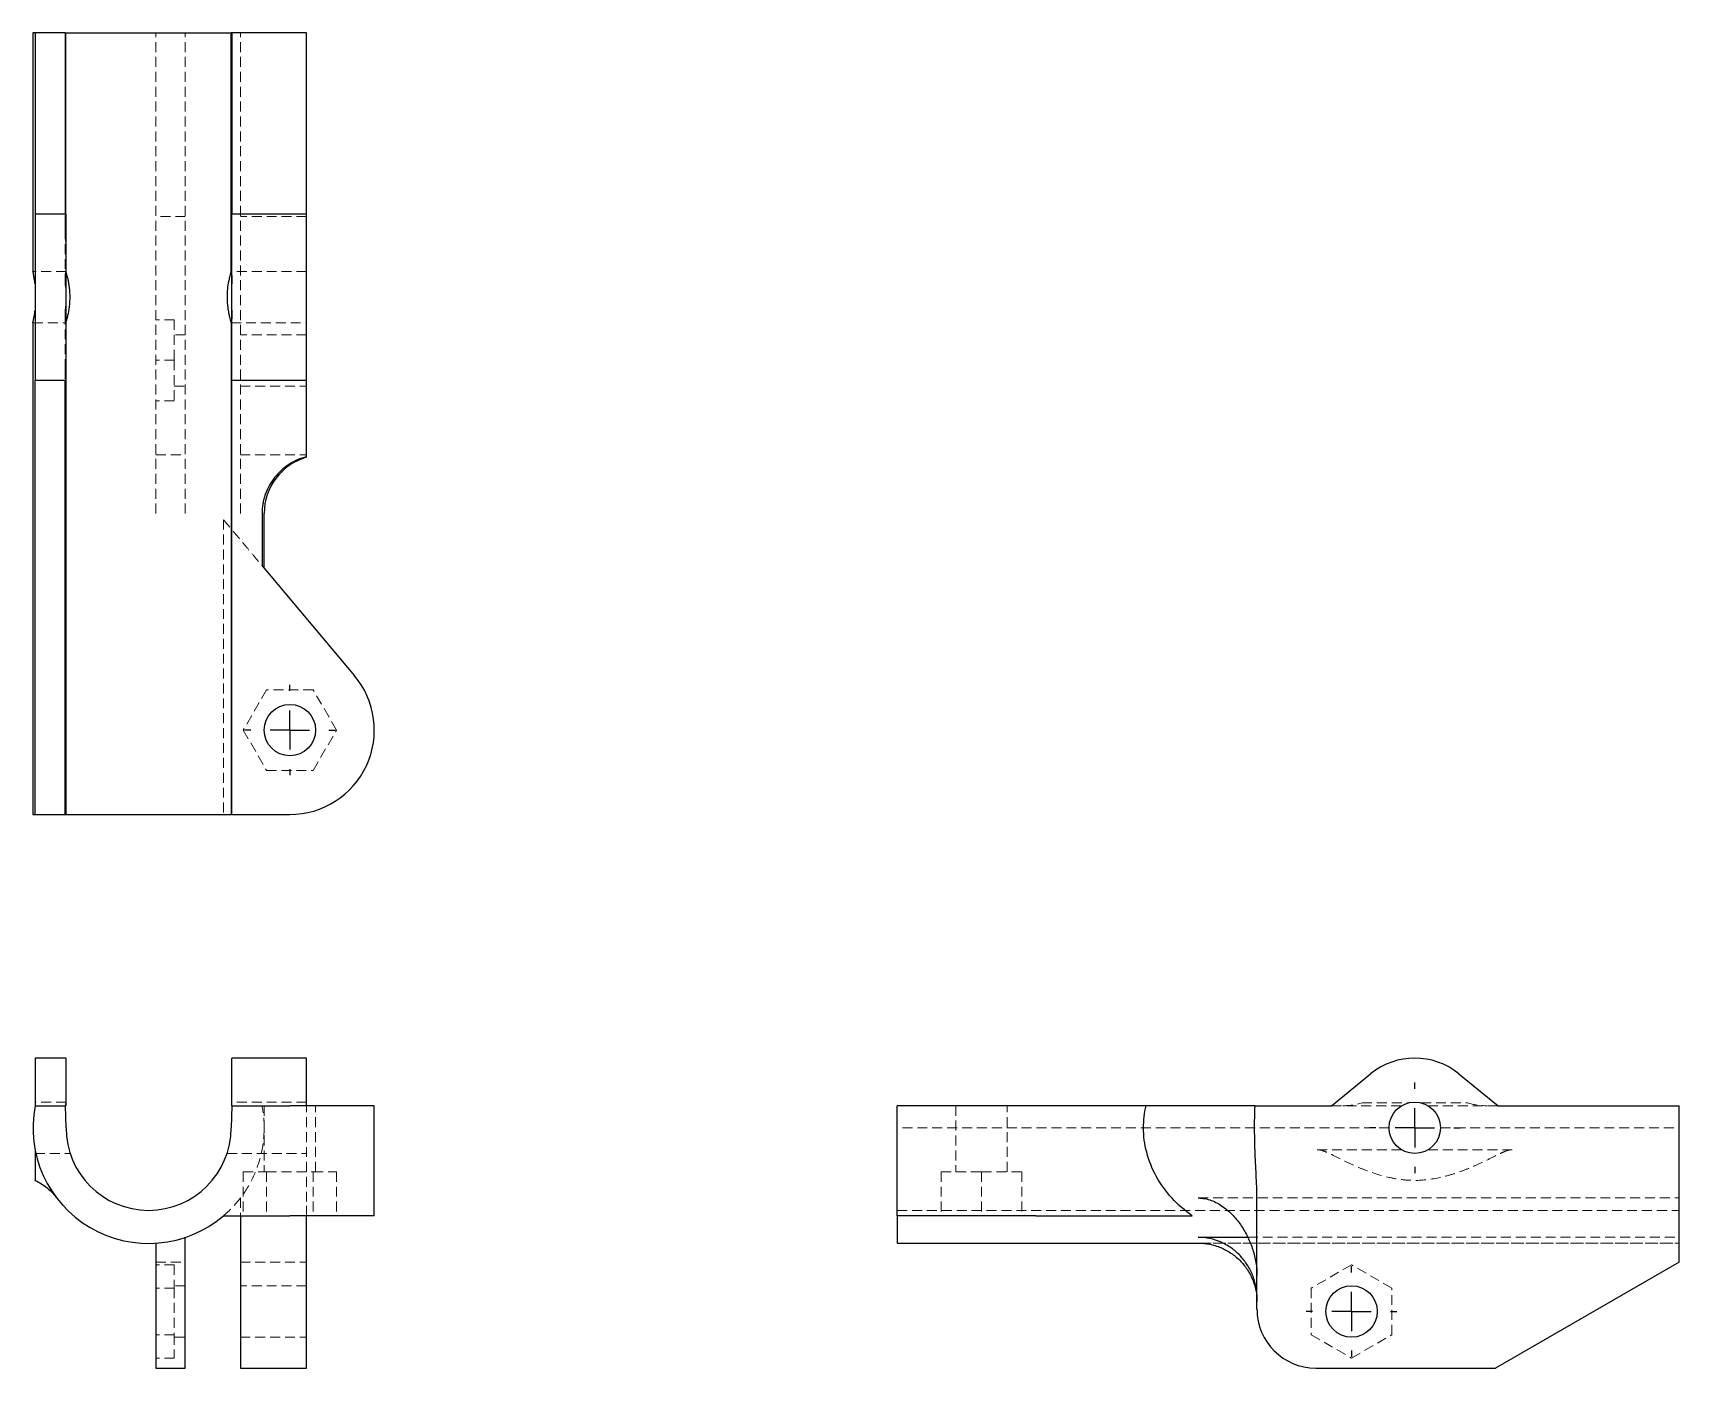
# Model space of a CAD drawing. Header units: millimetres. Extents: x 62 to 273, y 37 to 208.
import ezdxf

# ---------------------------------------------------------------- set-up
doc = ezdxf.new("R2010")
doc.units = ezdxf.units.MM
doc.linetypes.add('HIDDEN', pattern=[1.905, 1.27, -0.635])
doc.layers.add('10', color=7, linetype='Continuous')

# ---------------------------------------------------------------- blocks, each defined once
blk = doc.blocks.new('SW_CENTERMARKSYMBOL_0')
at = {"layer": '10', "color": 0}
for p, q in [((0, 5), (0, 5.79)), ((0, 0), (0, 2.5)), ((-5, 0), (-5.79, 0)), ((0, 0), (-2.5, 0)), ((0, 0), (0, -2.5)), ((0, 0), (2.5, 0)), ((5, 0), (5.79, 0)), ((0, -5), (0, -5.79))]:
    blk.add_line(p, q, dxfattribs=at)
blk = doc.blocks.new('SW_CENTERMARKSYMBOL_1')
at = {"layer": '10', "color": 0}
for p, q in [((0, 5), (0, 5.79)), ((0, 0), (0, 2.5)), ((-5, 0), (-5.79, 0)), ((0, 0), (-2.5, 0)), ((0, 0), (0, -2.5)), ((0, 0), (2.5, 0)), ((5, 0), (5.79, 0)), ((0, -5), (0, -5.79))]:
    blk.add_line(p, q, dxfattribs=at)
blk = doc.blocks.new('SW_CENTERMARKSYMBOL_2')
at = {"layer": '10', "color": 0}
for p, q in [((0, 5), (0, 5.79)), ((0, 0), (0, 2.5)), ((-5, 0), (-5.79, 0)), ((0, 0), (-2.5, 0)), ((0, 0), (0, -2.5)), ((0, 0), (2.5, 0)), ((5, 0), (5.79, 0)), ((0, -5), (0, -5.79))]:
    blk.add_line(p, q, dxfattribs=at)

msp = doc.modelspace()

# ---------------------------------------------------------------- linework, layer by layer
at = {"color": 7, "linetype": 'Continuous', "lineweight": 25}
for p, q in [((62.47, 208), (62.47, 177.49)), ((62.74, 208), (62.47, 208)), ((62.74, 208), (62.74, 184.85)), ((66.59, 208), (62.74, 208)), ((66.59, 208), (66.59, 184.85)), ((66.59, 208), (66.69, 208)), ((66.69, 184.85), (66.69, 208)), ((66.69, 208), (87.82, 208)), ((87.82, 177.49), (87.82, 208)), ((87.92, 208), (87.82, 208)), ((87.92, 208), (87.92, 184.85)), ((97.45, 208), (87.92, 208)), ((97.45, 184.85), (97.45, 208)), ((62.74, 184.85), (66.59, 184.85)), ((62.74, 184.85), (62.74, 179.85)), ((66.59, 184.85), (66.69, 184.85)), ((66.69, 184.85), (66.69, 179.85)), ((87.92, 184.85), (97.45, 184.85)), ((87.92, 179.85), (87.92, 184.85)), ((97.45, 179.85), (97.45, 184.85)), ((62.74, 179.85), (62.74, 168.55)), ((66.69, 179.85), (66.69, 168.55)), ((87.92, 168.55), (87.92, 179.85)), ((97.45, 168.55), (97.45, 179.85)), ((62.47, 170.91), (62.47, 108)), ((87.82, 170.91), (87.82, 108)), ((62.74, 168.55), (62.74, 163.55)), ((66.69, 168.55), (66.69, 163.55)), ((87.92, 163.55), (87.92, 168.55)), ((97.45, 163.55), (97.45, 168.55)), ((62.74, 163.55), (66.59, 163.55)), ((62.74, 108), (62.74, 163.55)), ((66.59, 163.55), (66.69, 163.55)), ((66.59, 108), (66.59, 163.55)), ((66.69, 163.55), (66.69, 108)), ((87.92, 163.55), (97.45, 163.55)), ((87.92, 108), (87.92, 163.55)), ((97.45, 153.77), (97.45, 163.55)), ((91.77, 146.5), (91.77, 139.83)), ((92.04, 139.51), (92.04, 146.5)), ((91.77, 139.83), (103.6, 125.74)), ((62.47, 108), (62.74, 108)), ((62.74, 108), (66.59, 108)), ((66.59, 108), (66.69, 108)), ((66.69, 108), (87.82, 108)), ((87.92, 108), (87.82, 108)), ((87.92, 108), (95.33, 108)), ((66.69, 76.83), (62.74, 76.83)), ((62.74, 76.83), (62.74, 74.82)), ((66.69, 76.83), (66.69, 74.82)), ((97.45, 76.83), (87.92, 76.83)), ((87.92, 74.82), (87.92, 76.83)), ((97.45, 74.82), (97.45, 76.83)), ((62.74, 74.82), (62.74, 70.73)), ((66.69, 74.82), (66.69, 70.73)), ((87.92, 70.73), (87.92, 74.82)), ((97.45, 70.73), (97.45, 74.82)), ((228.55, 70.73), (233.55, 74.82)), ((244.85, 74.82), (249.85, 70.73)), ((62.74, 70.73), (66.59, 70.73)), ((66.59, 70.73), (66.69, 67.91)), ((66.59, 70.73), (66.69, 70.73)), ((87.92, 70.73), (87.82, 67.91)), ((87.92, 70.73), (95.33, 70.73)), ((106.13, 70.73), (95.33, 70.73)), ((106.13, 56.65), (106.13, 70.73)), ((173, 56.65), (173, 70.73)), ((190.74, 70.73), (173, 70.73)), ((204.83, 70.73), (190.74, 70.73)), ((211.5, 70.73), (204.83, 70.73)), ((218.77, 70.73), (228.55, 70.73)), ((249.85, 70.73), (273, 70.73)), ((273, 50.72), (273, 70.73)), ((219.01, 44.68), (219.01, 58.46)), ((86.83, 56.65), (95.33, 56.65)), ((106.13, 56.65), (95.33, 56.65)), ((97.45, 44.68), (97.45, 56.65)), ((190.74, 56.65), (173, 56.65)), ((173, 56.65), (173, 53.13)), ((190.74, 56.65), (210.72, 56.65)), ((173, 53.13), (211.87, 53.13)), ((211.5, 53.9), (217.84, 53.9)), ((273, 50.72), (249.53, 37.17)), ((89, 48.96), (89, 44.68)), ((78.2, 45.64), (78.2, 44.68)), ((78.2, 44.68), (78.2, 37.17)), ((81.96, 44.68), (81.96, 46.12)), ((81.96, 37.17), (81.96, 44.68)), ((89, 44.68), (89, 37.17)), ((97.45, 37.17), (97.45, 44.68)), ((78.2, 37.17), (81.96, 37.17)), ((89, 37.17), (97.45, 37.17)), ((226.53, 37.17), (249.53, 37.17))]:
    msp.add_line(p, q, dxfattribs=at)
at = {"color": 7, "linetype": 'HIDDEN', "lineweight": 18}
for p, q in [((78.2, 146.5), (78.2, 208)), ((81.96, 146.5), (81.96, 208)), ((89, 146.5), (89, 208)), ((66.59, 183.41), (66.59, 184.85)), ((66.59, 175.89), (66.59, 183.41)), ((81.96, 184.53), (78.2, 184.53)), ((97.45, 184.53), (89, 184.53)), ((66.69, 177.49), (62.47, 177.49)), ((97.45, 177.49), (87.82, 177.49)), ((62.47, 170.91), (66.69, 170.91)), ((66.59, 164.99), (66.59, 172.51)), ((80.55, 171.27), (78.2, 171.27)), ((80.55, 171.27), (80.55, 166.11)), ((87.82, 170.91), (97.45, 170.91)), ((81.96, 169.39), (80.55, 169.39)), ((97.45, 169.39), (89, 169.39)), ((66.59, 164.99), (66.59, 163.55)), ((80.55, 166.11), (78.2, 166.11)), ((80.55, 166.11), (80.55, 160.94)), ((80.55, 162.82), (81.96, 162.82)), ((89, 162.82), (97.45, 162.82)), ((80.55, 160.94), (78.2, 160.94)), ((78.2, 154.01), (81.96, 154.01)), ((89, 154.01), (97.45, 154.01)), ((86.83, 145.72), (86.83, 108)), ((92.35, 123.96), (89.37, 118.8)), ((98.31, 123.96), (92.35, 123.96)), ((101.29, 118.8), (98.31, 123.96)), ((89.37, 118.8), (92.35, 113.63)), ((98.31, 113.63), (101.29, 118.8)), ((92.35, 113.63), (98.31, 113.63)), ((66.69, 71.2), (62.74, 71.2)), ((97.45, 71.2), (87.92, 71.2)), ((92.04, 70.73), (92.04, 62.28)), ((98.61, 62.28), (98.61, 70.73)), ((180.51, 70.73), (180.51, 62.28)), ((187.08, 62.28), (187.08, 70.73)), ((228.55, 70.73), (237.51, 70.73)), ((232.45, 71.1), (238.39, 71.1)), ((240.01, 71.1), (245.95, 71.1)), ((240.89, 70.73), (249.85, 70.73)), ((235.91, 67.91), (173, 67.91)), ((242.49, 67.91), (273, 67.91)), ((62.74, 64.63), (67.21, 64.63)), ((87.3, 64.63), (97.45, 64.63)), ((237.51, 65.1), (226.73, 65.1)), ((251.67, 65.1), (240.89, 65.1)), ((89.37, 62.28), (92.35, 62.28)), ((89.37, 62.28), (89.37, 56.65)), ((92.35, 62.28), (92.35, 56.65)), ((92.35, 62.28), (98.31, 62.28)), ((98.31, 62.28), (101.29, 62.28)), ((98.31, 62.28), (98.31, 56.65)), ((101.29, 62.28), (101.29, 56.65)), ((178.63, 62.28), (183.8, 62.28)), ((178.63, 62.28), (178.63, 56.65)), ((183.8, 62.28), (188.96, 62.28)), ((183.8, 62.28), (183.8, 56.65)), ((188.96, 62.28), (188.96, 56.65)), ((97.45, 56.65), (97.45, 58.46)), ((173, 57.35), (273, 57.35)), ((211.5, 58.93), (273, 58.93)), ((211.5, 53.16), (273, 53.16)), ((211.87, 53.13), (273, 53.13)), ((217.84, 53.9), (273, 53.9)), ((78.2, 50.72), (81.96, 50.72)), ((89, 50.72), (97.45, 50.72)), ((80.55, 50.38), (78.2, 50.38)), ((80.55, 50.38), (80.55, 47.4)), ((231.11, 50.38), (225.94, 47.4)), ((236.27, 47.4), (231.11, 50.38)), ((80.55, 47.4), (78.2, 47.4)), ((81.96, 47.7), (80.55, 47.7)), ((80.55, 47.4), (80.55, 41.43)), ((97.45, 47.7), (89, 47.7)), ((225.94, 47.4), (225.94, 41.43)), ((236.27, 41.43), (236.27, 47.4)), ((80.55, 41.43), (78.2, 41.43)), ((80.55, 41.43), (80.55, 38.45)), ((80.55, 41.13), (81.96, 41.13)), ((89, 41.13), (97.45, 41.13)), ((225.94, 41.43), (231.11, 38.45)), ((231.11, 38.45), (236.27, 41.43)), ((80.55, 38.45), (78.2, 38.45))]:
    msp.add_line(p, q, dxfattribs=at)
at = {"color": 7, "linetype": 'Continuous', "lineweight": 25}
for centre in [(95.33, 118.8), (239.2, 67.91), (231.11, 44.41)]:
    msp.add_circle(centre, 3.29, dxfattribs=at)
for centre, radius, start, end in [((99.55, 146.5), 7.51, 106.256, 180), ((95.33, 118.8), 10.8, 270, 40), ((239.2, 67.91), 8.92, 50.732, 129.268), ((77.26, 67.91), 14.79, 169.0194, 310.3676), ((77.26, 67.91), 10.56, 180, 0), ((226.53, 44.68), 7.51, 180, 270)]:
    msp.add_arc(centre, radius, start, end, dxfattribs=at)
at = {"color": 7, "linetype": 'HIDDEN', "lineweight": 18}
for centre, start, end in [((229.99, 79.18), 270, 286.9544), ((248.41, 79.18), 253.0456, 270)]:
    msp.add_arc(centre, 8.45, start, end, dxfattribs=at)
for points in [[(66.69, 180.95), (66.62, 181.75), (66.59, 182.57), (66.59, 183.41)], [(66.69, 175.01), (66.67, 175.33), (66.63, 175.62), (66.59, 175.89)], [(66.59, 172.51), (66.63, 172.78), (66.67, 173.08), (66.69, 173.39)], [(66.59, 164.99), (66.59, 165.83), (66.62, 166.65), (66.69, 167.45)], [(97.45, 153.71), (97.45, 153.71), (97.45, 153.73), (97.45, 153.77)], [(66.59, 70.73), (66.59, 70.73), (66.62, 70.85), (66.69, 71.1)], [(92.04, 67.91), (92.04, 68.86), (91.95, 69.81), (91.77, 70.73)]]:
    msp.add_open_spline(points, degree=3, dxfattribs=at)
at = {"color": 7, "linetype": 'Continuous', "lineweight": 25}
for points, knots in [([(62.74, 175.89), (62.71, 176.14), (62.68, 176.36), (62.63, 176.65), (62.62, 176.74), (62.59, 176.91), (62.57, 176.99), (62.53, 177.2), (62.51, 177.31), (62.48, 177.45), (62.47, 177.49), (62.47, 177.49)], [0, 0, 0, 0, 0.25, 0.25, 0.375, 0.375, 0.5, 0.5, 0.75, 0.75, 1, 1, 1, 1]), ([(66.69, 170.91), (66.69, 170.91), (66.7, 170.94), (66.73, 171.02), (66.74, 171.08), (66.79, 171.25), (66.82, 171.35), (66.88, 171.59), (66.92, 171.73), (67.02, 172.18), (67.09, 172.54), (67.16, 173.13), (67.18, 173.34), (67.21, 173.77), (67.22, 173.98), (67.22, 174.41), (67.21, 174.63), (67.18, 175.05), (67.16, 175.26), (67.11, 175.66), (67.08, 175.85), (67.02, 176.2), (66.99, 176.37), (66.92, 176.67), (66.88, 176.81), (66.82, 177.05), (66.79, 177.15), (66.75, 177.32), (66.73, 177.38), (66.7, 177.46), (66.69, 177.49), (66.69, 177.49)], [0, 0, 0, 0, 0.0625, 0.0625, 0.125, 0.125, 0.1875, 0.1875, 0.25, 0.25, 0.375, 0.375, 0.4375, 0.4375, 0.5, 0.5, 0.5625, 0.5625, 0.625, 0.625, 0.6875, 0.6875, 0.75, 0.75, 0.8125, 0.8125, 0.875, 0.875, 0.9375, 0.9375, 1, 1, 1, 1]), ([(87.82, 177.49), (87.82, 177.49), (87.81, 177.46), (87.79, 177.38), (87.77, 177.32), (87.72, 177.15), (87.69, 177.05), (87.63, 176.81), (87.59, 176.67), (87.49, 176.22), (87.42, 175.86), (87.35, 175.27), (87.33, 175.06), (87.3, 174.63), (87.29, 174.42), (87.29, 173.99), (87.3, 173.77), (87.33, 173.35), (87.35, 173.14), (87.4, 172.74), (87.43, 172.55), (87.49, 172.2), (87.52, 172.03), (87.59, 171.73), (87.63, 171.59), (87.69, 171.35), (87.72, 171.25), (87.77, 171.08), (87.78, 171.02), (87.81, 170.94), (87.82, 170.91), (87.82, 170.91)], [0, 0, 0, 0, 0.0625, 0.0625, 0.125, 0.125, 0.1875, 0.1875, 0.25, 0.25, 0.375, 0.375, 0.4375, 0.4375, 0.5, 0.5, 0.5625, 0.5625, 0.625, 0.625, 0.6875, 0.6875, 0.75, 0.75, 0.8125, 0.8125, 0.875, 0.875, 0.9375, 0.9375, 1, 1, 1, 1]), ([(87.82, 177.49), (87.83, 177.49), (87.84, 177.45), (87.86, 177.31), (87.87, 177.2), (87.89, 176.92), (87.9, 176.74), (87.91, 176.35), (87.92, 176.12), (87.92, 175.89)], [0, 0, 0, 0, 0.25, 0.25, 0.5, 0.5, 0.75, 0.75, 1, 1, 1, 1]), ([(62.47, 170.91), (62.47, 170.91), (62.48, 170.95), (62.5, 171.06), (62.51, 171.1), (62.53, 171.21), (62.54, 171.27), (62.58, 171.48), (62.62, 171.65), (62.68, 172.04), (62.71, 172.26), (62.74, 172.51)], [0, 0, 0, 0, 0.25, 0.25, 0.375, 0.375, 0.5, 0.5, 0.75, 0.75, 1, 1, 1, 1]), ([(87.92, 172.51), (87.92, 172.28), (87.91, 172.06), (87.9, 171.66), (87.89, 171.48), (87.87, 171.2), (87.86, 171.09), (87.84, 170.95), (87.83, 170.91), (87.82, 170.91)], [0, 0, 0, 0, 0.25, 0.25, 0.5, 0.5, 0.75, 0.75, 1, 1, 1, 1]), ([(97.45, 153.77), (96.64, 153.56), (95.89, 153.23), (94.85, 152.54), (94.52, 152.29), (93.91, 151.73), (93.63, 151.43), (93.25, 150.94), (93.12, 150.77), (92.89, 150.43), (92.79, 150.25), (92.49, 149.71), (92.32, 149.33), (92.12, 148.75), (92.06, 148.55), (91.95, 148.15), (91.91, 147.94), (91.81, 147.33), (91.77, 146.92), (91.77, 146.5)], [0, 0, 0, 0, 0.25, 0.25, 0.375, 0.375, 0.5, 0.5, 0.5625, 0.5625, 0.625, 0.625, 0.75, 0.75, 0.8125, 0.8125, 0.875, 0.875, 1, 1, 1, 1]), ([(218.77, 70.73), (218.56, 70.73), (218.23, 70.73), (217.54, 70.73), (217.29, 70.73), (216.73, 70.73), (216.43, 70.73), (215.94, 70.73), (215.77, 70.73), (215.43, 70.73), (215.25, 70.73), (214.71, 70.73), (214.33, 70.73), (213.75, 70.73), (213.55, 70.73), (213.15, 70.73), (212.94, 70.73), (212.33, 70.73), (211.92, 70.73), (211.5, 70.73)], [0, 0, 0, 0, 0.25, 0.25, 0.375, 0.375, 0.5, 0.5, 0.5625, 0.5625, 0.625, 0.625, 0.75, 0.75, 0.8125, 0.8125, 0.875, 0.875, 1, 1, 1, 1]), ([(219.01, 58.46), (219.01, 59.48), (218.98, 60.51), (218.88, 62.55), (218.83, 63.57), (218.75, 65.62), (218.72, 66.64), (218.71, 68.69), (218.73, 69.71), (218.77, 70.73)], [0, 0, 0, 0, 0.25, 0.25, 0.5, 0.5, 0.75, 0.75, 1, 1, 1, 1]), ([(210.72, 56.65), (209.78, 57.32), (208.9, 58.09), (207.35, 59.79), (206.68, 60.72), (205.6, 62.69), (205.18, 63.73), (204.64, 65.82), (204.51, 66.88), (204.51, 67.91)], [0, 0, 0, 0, 0.25, 0.25, 0.5, 0.5, 0.75, 0.75, 1, 1, 1, 1]), ([(62.74, 65.1), (62.74, 65.08), (62.74, 65.05), (62.74, 64.82), (62.74, 64.47), (62.74, 63.86), (62.74, 63.19), (62.74, 62.51), (62.74, 61.97), (62.74, 61.53), (62.74, 61.27), (62.74, 61.17), (62.74, 61.19), (62.74, 61.19)], [0, 0, 0, 0, 0.037706, 0.077024, 0.151929, 0.226925, 0.376814, 0.500785, 0.624728, 0.751324, 0.877841, 0.977475, 1, 1, 1, 1]), ([(62.73, 61.18), (62.94, 61.08), (63.43, 60.85), (64.15, 60.36), (64.86, 59.73), (65.25, 59.25), (65.45, 59.01)], [0, 0, 0, 0, 0.1943118, 0.4672415, 0.7365679, 1, 1, 1, 1]), ([(211.5, 58.93), (212.08, 58.93), (212.63, 58.82), (213.44, 58.53), (213.7, 58.41), (214.2, 58.14), (214.44, 57.98), (214.9, 57.65), (215.13, 57.47), (215.55, 57.1), (215.76, 56.9), (216.34, 56.28), (216.69, 55.84), (217.17, 55.13), (217.32, 54.89), (217.6, 54.4), (217.73, 54.15), (218.1, 53.38), (218.31, 52.86), (218.57, 52.04), (218.65, 51.77), (218.78, 51.21), (218.83, 50.94), (218.97, 50.1), (219.01, 49.53), (219.01, 48.96)], [0, 0, 0, 0, 0.125, 0.125, 0.1875, 0.1875, 0.25, 0.25, 0.3125, 0.3125, 0.375, 0.375, 0.5, 0.5, 0.5625, 0.5625, 0.625, 0.625, 0.75, 0.75, 0.8125, 0.8125, 0.875, 0.875, 1, 1, 1, 1]), ([(89, 56.65), (89, 56.57), (89, 56.12), (89, 55.11), (89, 53.65), (89, 52.11), (89, 50.53), (89, 49.49), (89, 48.96)], [0, 0, 0, 0, 0.038652, 0.232735, 0.429588, 0.630487, 0.813425, 1, 1, 1, 1]), ([(78.2, 53.16), (78.2, 53.16), (78.2, 53.11), (78.2, 52.97), (78.2, 52.91), (78.2, 52.76), (78.2, 52.68), (78.2, 52.4), (78.2, 52.16), (78.2, 51.62), (78.2, 51.3), (78.2, 50.61), (78.2, 50.23), (78.2, 49.61), (78.2, 49.4), (78.2, 48.97), (78.2, 48.52), (78.2, 48.06), (78.2, 47.59), (78.2, 47.35), (78.2, 46.62), (78.2, 46.13), (78.2, 45.64)], [0, 0, 0, 0, 0.125, 0.125, 0.1875, 0.1875, 0.25, 0.25, 0.375, 0.375, 0.5, 0.5, 0.625, 0.625, 0.6875, 0.6875, 0.75, 0.8125, 0.8125, 0.875, 0.875, 1, 1, 1, 1]), ([(81.96, 46.12), (81.96, 46.62), (81.96, 47.12), (81.96, 47.85), (81.96, 48.09), (81.96, 48.57), (81.96, 48.81), (81.96, 49.51), (81.96, 49.95), (81.96, 50.79), (81.96, 51.19), (81.96, 51.92), (81.96, 52.24), (81.96, 52.68), (81.96, 52.81), (81.96, 53.06), (81.96, 53.17), (81.96, 53.48), (81.96, 53.63), (81.96, 53.84), (81.96, 53.9), (81.96, 53.9)], [0, 0, 0, 0, 0.125, 0.125, 0.1875, 0.1875, 0.25, 0.25, 0.375, 0.375, 0.5, 0.5, 0.625, 0.625, 0.6875, 0.6875, 0.75, 0.75, 0.875, 0.875, 1, 1, 1, 1]), ([(219.01, 46.12), (219.01, 46.62), (218.97, 47.12), (218.83, 47.85), (218.77, 48.09), (218.63, 48.57), (218.54, 48.81), (218.27, 49.51), (218.04, 49.95), (217.5, 50.79), (217.19, 51.19), (216.51, 51.92), (216.13, 52.24), (215.52, 52.68), (215.31, 52.81), (214.87, 53.06), (214.65, 53.17), (213.97, 53.48), (213.49, 53.63), (212.51, 53.84), (212.01, 53.9), (211.5, 53.9)], [0, 0, 0, 0, 0.125, 0.125, 0.1875, 0.1875, 0.25, 0.25, 0.375, 0.375, 0.5, 0.5, 0.625, 0.625, 0.6875, 0.6875, 0.75, 0.75, 0.875, 0.875, 1, 1, 1, 1]), ([(211.5, 53.16), (212, 53.16), (212.49, 53.11), (213.21, 52.97), (213.45, 52.91), (213.92, 52.76), (214.15, 52.68), (214.83, 52.4), (215.27, 52.16), (216.08, 51.62), (216.47, 51.3), (217.16, 50.61), (217.47, 50.23), (217.88, 49.61), (218.01, 49.4), (218.24, 48.97), (218.45, 48.52), (218.62, 48.06), (218.76, 47.59), (218.82, 47.35), (218.97, 46.62), (219.01, 46.13), (219.01, 45.64)], [0, 0, 0, 0, 0.125, 0.125, 0.1875, 0.1875, 0.25, 0.25, 0.375, 0.375, 0.5, 0.5, 0.625, 0.625, 0.6875, 0.6875, 0.75, 0.8125, 0.8125, 0.875, 0.875, 1, 1, 1, 1])]:
    msp.add_open_spline(points, degree=3, knots=knots, dxfattribs=at)
at = {"color": 7, "linetype": 'HIDDEN', "lineweight": 18}
for points, knots in [([(66.69, 177.49), (66.68, 177.49), (66.67, 177.45), (66.65, 177.31), (66.64, 177.2), (66.62, 176.92), (66.62, 176.74), (66.6, 176.35), (66.59, 176.12), (66.59, 175.89)], [0, 0, 0, 0, 0.25, 0.25, 0.5, 0.5, 0.75, 0.75, 1, 1, 1, 1]), ([(66.59, 172.51), (66.59, 172.28), (66.6, 172.06), (66.62, 171.66), (66.62, 171.48), (66.64, 171.2), (66.65, 171.09), (66.67, 170.95), (66.68, 170.91), (66.69, 170.91)], [0, 0, 0, 0, 0.25, 0.25, 0.5, 0.5, 0.75, 0.75, 1, 1, 1, 1]), ([(86.83, 145.72), (87.26, 145.21), (88.11, 144.2), (89.24, 142.85), (90.22, 141.68), (91.01, 140.75), (91.53, 140.12), (91.69, 139.93), (91.74, 139.87)], [0, 0, 0, 0, 0.198414, 0.390524, 0.574483, 0.749309, 0.922714, 1, 1, 1, 1]), ([(97.45, 58.46), (97.45, 59.48), (97.45, 60.51), (97.45, 62.55), (97.45, 63.57), (97.45, 65.62), (97.45, 66.64), (97.45, 68.69), (97.45, 69.71), (97.45, 70.73)], [0, 0, 0, 0, 0.25, 0.25, 0.5, 0.5, 0.75, 0.75, 1, 1, 1, 1]), ([(86.83, 56.65), (87.62, 57.32), (88.36, 58.09), (89.66, 59.79), (90.22, 60.72), (91.13, 62.69), (91.48, 63.73), (91.93, 65.82), (92.04, 66.88), (92.04, 67.91)], [0, 0, 0, 0, 0.25, 0.25, 0.5, 0.5, 0.75, 0.75, 1, 1, 1, 1]), ([(226.73, 65.1), (227.01, 65.1), (227.28, 65.03), (227.79, 64.85), (228.05, 64.73), (228.8, 64.38), (229.28, 64.12), (230.27, 63.63), (230.77, 63.39), (231.77, 62.94), (232.28, 62.73), (233.81, 62.13), (234.85, 61.8), (236.45, 61.44), (237, 61.35), (238.1, 61.22), (238.65, 61.18), (240.28, 61.18), (241.37, 61.32), (242.98, 61.67), (243.52, 61.82), (244.57, 62.14), (245.09, 62.33), (246.11, 62.72), (246.62, 62.94), (247.63, 63.39), (248.12, 63.63), (249.11, 64.12), (249.6, 64.38), (250.35, 64.73), (250.6, 64.85), (251.12, 65.03), (251.39, 65.1), (251.67, 65.1)], [0, 0, 0, 0, 0.03125, 0.03125, 0.0625, 0.0625, 0.125, 0.125, 0.1875, 0.1875, 0.25, 0.25, 0.375, 0.375, 0.4375, 0.4375, 0.5, 0.5, 0.625, 0.625, 0.6875, 0.6875, 0.75, 0.75, 0.8125, 0.8125, 0.875, 0.875, 0.9375, 0.9375, 0.96875, 0.96875, 1, 1, 1, 1]), ([(64.39, 60.62), (64.43, 60.56), (64.61, 60.23), (64.9, 59.79), (65.21, 59.34), (65.41, 59.06), (65.44, 59.03), (65.45, 59.01)], [0, 0, 0, 0, 0.053601, 0.289336, 0.526041, 0.763571, 1, 1, 1, 1]), ([(89, 58.93), (89, 58.91), (89, 58.87), (89, 58.56), (89, 58.11), (89, 57.5), (89, 56.95), (89, 56.65)], [0, 0, 0, 0, 0.185576, 0.379021, 0.564174, 0.7533, 1, 1, 1, 1])]:
    msp.add_open_spline(points, degree=3, knots=knots, dxfattribs=at)
at = {"color": 7, "linetype": 'Continuous', "lineweight": 25}
msp.add_open_spline([(204.51, 67.91), (204.51, 68.86), (204.62, 69.81), (204.83, 70.73)], degree=3, dxfattribs=at)

# ---------------------------------------------------------------- block references
at = {"layer": '10'}
for name, p in [('SW_CENTERMARKSYMBOL_0', (95.33, 118.8)), ('SW_CENTERMARKSYMBOL_1', (239.2, 67.91)), ('SW_CENTERMARKSYMBOL_2', (231.11, 44.41))]:
    msp.add_blockref(name, p, dxfattribs=at)

doc.saveas('drawing.dxf')
